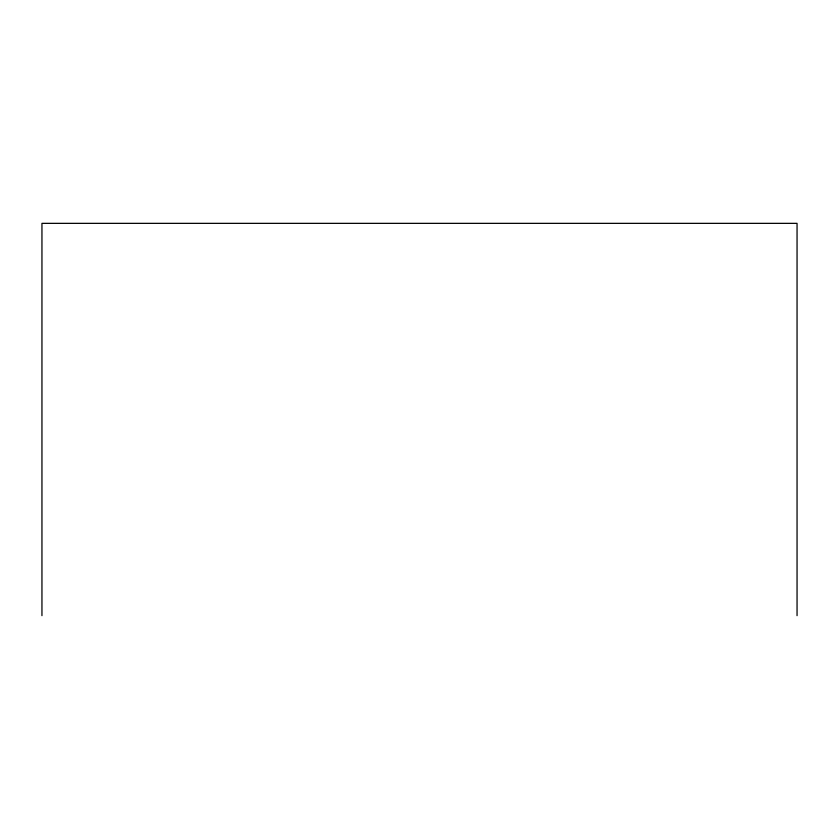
<?xml version="1.0" encoding="UTF-8"?>
<svg xmlns="http://www.w3.org/2000/svg" width="839" height="839" viewBox="0 0 839 839"><rect width="100%" height="100%" fill="white"/><g stroke="black" fill="none" stroke-linecap="round" stroke-linejoin="round"><path stroke-width="1.26" d="M797.05 615.648L797.05 223.352L41.95 223.352L41.95 615.648"/></g></svg>
